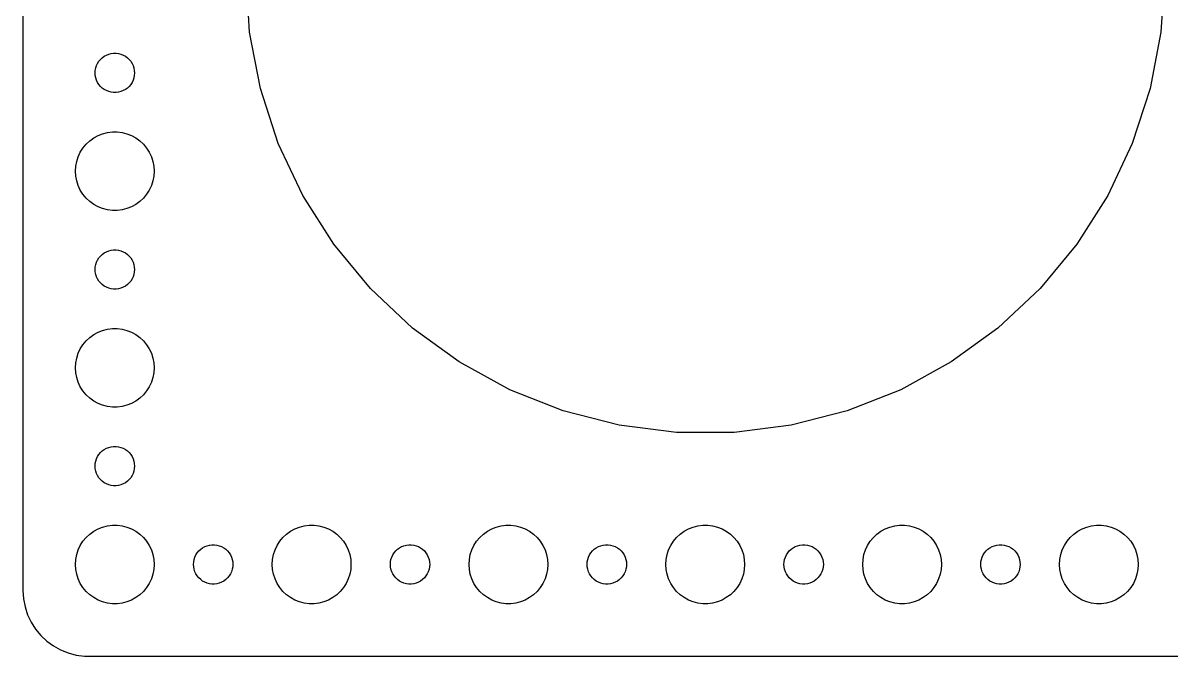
# Model space of a CAD drawing. Header units: metres. Extents: x -164 to 164, y 62 to 166.
# Drawn here: x -164.5 to -77, y 62 to 110.3 of the extents above; entities that cross this region are included whole.
import ezdxf

# ---------------------------------------------------------------- set-up
doc = ezdxf.new("R2010")
doc.units = ezdxf.units.M

msp = doc.modelspace()

# ---------------------------------------------------------------- linework, layer by layer
for p, q in [((-164.5, 161), (-164.5, 67)), ((-147.224, 109.613), (-147.5, 114)), ((-77.5, 114), (-77.776, 109.613)), ((-146.4, 105.296), (-147.224, 109.613)), ((-77.776, 109.613), (-78.5996, 105.296)), ((-158.593, 107.527), (-158.456, 107.656)), ((-158.456, 107.656), (-158.304, 107.766)), ((-158.304, 107.766), (-158.139, 107.857)), ((-158.139, 107.857), (-157.964, 107.927)), ((-157.964, 107.927), (-157.781, 107.973)), ((-157.781, 107.973), (-157.594, 107.997)), ((-157.594, 107.997), (-157.406, 107.997)), ((-157.406, 107.997), (-157.219, 107.973)), ((-157.219, 107.973), (-157.036, 107.927)), ((-157.036, 107.927), (-156.861, 107.857)), ((-156.861, 107.857), (-156.696, 107.766)), ((-156.696, 107.766), (-156.544, 107.656)), ((-156.544, 107.656), (-156.407, 107.527)), ((-158.988, 106.688), (-158.953, 106.873)), ((-158.953, 106.873), (-158.895, 107.052)), ((-158.895, 107.052), (-158.814, 107.223)), ((-158.814, 107.223), (-158.714, 107.382)), ((-158.714, 107.382), (-158.593, 107.527)), ((-156.407, 107.527), (-156.286, 107.382)), ((-156.286, 107.382), (-156.186, 107.223)), ((-156.186, 107.223), (-156.105, 107.052)), ((-156.105, 107.052), (-156.047, 106.873)), ((-156.047, 106.873), (-156.012, 106.688)), ((-159, 106.5), (-158.988, 106.688)), ((-158.988, 106.312), (-159, 106.5)), ((-158.953, 106.127), (-158.988, 106.312)), ((-158.895, 105.948), (-158.953, 106.127)), ((-158.814, 105.777), (-158.895, 105.948)), ((-156.105, 105.948), (-156.186, 105.777)), ((-156.047, 106.127), (-156.105, 105.948)), ((-156.012, 106.312), (-156.047, 106.127)), ((-156.012, 106.688), (-156, 106.5)), ((-156, 106.5), (-156.012, 106.312)), ((-158.714, 105.618), (-158.814, 105.777)), ((-158.593, 105.473), (-158.714, 105.618)), ((-158.456, 105.344), (-158.593, 105.473)), ((-158.304, 105.234), (-158.456, 105.344)), ((-158.139, 105.143), (-158.304, 105.234)), ((-157.964, 105.073), (-158.139, 105.143)), ((-157.781, 105.027), (-157.964, 105.073)), ((-157.594, 105.003), (-157.781, 105.027)), ((-157.406, 105.003), (-157.594, 105.003)), ((-157.219, 105.027), (-157.406, 105.003)), ((-157.036, 105.073), (-157.219, 105.027)), ((-156.861, 105.143), (-157.036, 105.073)), ((-156.696, 105.234), (-156.861, 105.143)), ((-156.544, 105.344), (-156.696, 105.234)), ((-156.407, 105.473), (-156.544, 105.344)), ((-156.286, 105.618), (-156.407, 105.473)), ((-156.186, 105.777), (-156.286, 105.618)), ((-145.042, 101.116), (-146.4, 105.296)), ((-78.5996, 105.296), (-79.9578, 101.116)), ((-159.412, 101.312), (-159.107, 101.533)), ((-159.107, 101.533), (-158.777, 101.714)), ((-158.777, 101.714), (-158.427, 101.853)), ((-158.427, 101.853), (-158.062, 101.947)), ((-158.062, 101.947), (-157.688, 101.994)), ((-157.688, 101.994), (-157.312, 101.994)), ((-157.312, 101.994), (-156.938, 101.947)), ((-156.938, 101.947), (-156.573, 101.853)), ((-156.573, 101.853), (-156.223, 101.714)), ((-156.223, 101.714), (-155.893, 101.533)), ((-155.893, 101.533), (-155.588, 101.312)), ((-160.129, 100.445), (-159.927, 100.763)), ((-159.927, 100.763), (-159.687, 101.054)), ((-159.687, 101.054), (-159.412, 101.312)), ((-155.588, 101.312), (-155.313, 101.054)), ((-155.313, 101.054), (-155.073, 100.763)), ((-155.073, 100.763), (-154.871, 100.445)), ((-143.171, 97.1386), (-145.042, 101.116)), ((-79.9578, 101.116), (-81.8293, 97.1386)), ((-160.406, 99.7461), (-160.289, 100.104)), ((-160.289, 100.104), (-160.129, 100.445)), ((-154.871, 100.445), (-154.711, 100.104)), ((-154.711, 100.104), (-154.594, 99.7461)), ((-160.5, 99), (-160.476, 99.376)), ((-160.476, 98.624), (-160.5, 99)), ((-160.476, 99.376), (-160.406, 99.7461)), ((-154.594, 99.7461), (-154.524, 99.376)), ((-154.524, 99.376), (-154.5, 99)), ((-154.5, 99), (-154.524, 98.624)), ((-160.406, 98.2539), (-160.476, 98.624)), ((-160.289, 97.8956), (-160.406, 98.2539)), ((-154.594, 98.2539), (-154.711, 97.8956)), ((-154.524, 98.624), (-154.594, 98.2539)), ((-160.129, 97.5547), (-160.289, 97.8956)), ((-159.927, 97.2366), (-160.129, 97.5547)), ((-159.687, 96.9464), (-159.927, 97.2366)), ((-155.073, 97.2366), (-155.313, 96.9464)), ((-154.871, 97.5547), (-155.073, 97.2366)), ((-154.711, 97.8956), (-154.871, 97.5547)), ((-140.816, 93.4275), (-143.171, 97.1386)), ((-81.8293, 97.1386), (-84.1844, 93.4275)), ((-159.412, 96.6885), (-159.687, 96.9464)), ((-159.107, 96.467), (-159.412, 96.6885)), ((-158.777, 96.2855), (-159.107, 96.467)), ((-158.427, 96.1468), (-158.777, 96.2855)), ((-156.223, 96.2855), (-156.573, 96.1468)), ((-155.893, 96.467), (-156.223, 96.2855)), ((-155.588, 96.6885), (-155.893, 96.467)), ((-155.313, 96.9464), (-155.588, 96.6885)), ((-158.062, 96.0531), (-158.427, 96.1468)), ((-157.688, 96.0059), (-158.062, 96.0531)), ((-157.312, 96.0059), (-157.688, 96.0059)), ((-156.938, 96.0531), (-157.312, 96.0059)), ((-156.573, 96.1468), (-156.938, 96.0531)), ((-158.456, 92.6558), (-158.304, 92.7665)), ((-158.304, 92.7665), (-158.139, 92.8573)), ((-158.139, 92.8573), (-157.964, 92.9266)), ((-157.964, 92.9266), (-157.781, 92.9734)), ((-157.781, 92.9734), (-157.594, 92.997)), ((-157.594, 92.997), (-157.406, 92.997)), ((-157.406, 92.997), (-157.219, 92.9734)), ((-157.219, 92.9734), (-157.036, 92.9266)), ((-157.036, 92.9266), (-156.861, 92.8573)), ((-156.861, 92.8573), (-156.696, 92.7665)), ((-156.696, 92.7665), (-156.544, 92.6558)), ((-138.014, 90.0409), (-140.816, 93.4275)), ((-84.1844, 93.4275), (-86.9861, 90.0409)), ((-158.953, 91.873), (-158.895, 92.0522)), ((-158.895, 92.0522), (-158.814, 92.2226)), ((-158.814, 92.2226), (-158.714, 92.3817)), ((-158.714, 92.3817), (-158.593, 92.5268)), ((-158.593, 92.5268), (-158.456, 92.6558)), ((-156.544, 92.6558), (-156.407, 92.5268)), ((-156.407, 92.5268), (-156.286, 92.3817)), ((-156.286, 92.3817), (-156.186, 92.2226)), ((-156.186, 92.2226), (-156.105, 92.0522)), ((-156.105, 92.0522), (-156.047, 91.873)), ((-159, 91.5), (-158.988, 91.688)), ((-158.988, 91.312), (-159, 91.5)), ((-158.988, 91.688), (-158.953, 91.873)), ((-158.953, 91.127), (-158.988, 91.312)), ((-158.895, 90.9478), (-158.953, 91.127)), ((-156.047, 91.127), (-156.105, 90.9478)), ((-156.047, 91.873), (-156.012, 91.688)), ((-156.012, 91.312), (-156.047, 91.127)), ((-156.012, 91.688), (-156, 91.5)), ((-156, 91.5), (-156.012, 91.312)), ((-158.814, 90.7774), (-158.895, 90.9478)), ((-158.714, 90.6183), (-158.814, 90.7774)), ((-158.593, 90.4732), (-158.714, 90.6183)), ((-158.456, 90.3442), (-158.593, 90.4732)), ((-158.304, 90.2335), (-158.456, 90.3442)), ((-158.139, 90.1428), (-158.304, 90.2335)), ((-157.964, 90.0734), (-158.139, 90.1428)), ((-156.861, 90.1428), (-157.036, 90.0734)), ((-156.696, 90.2335), (-156.861, 90.1428)), ((-156.544, 90.3442), (-156.696, 90.2335)), ((-156.407, 90.4732), (-156.544, 90.3442)), ((-156.286, 90.6183), (-156.407, 90.4732)), ((-156.186, 90.7774), (-156.286, 90.6183)), ((-156.105, 90.9478), (-156.186, 90.7774)), ((-157.781, 90.0266), (-157.964, 90.0734)), ((-157.594, 90.003), (-157.781, 90.0266)), ((-157.406, 90.003), (-157.594, 90.003)), ((-157.219, 90.0266), (-157.406, 90.003)), ((-157.036, 90.0734), (-157.219, 90.0266)), ((-134.81, 87.032), (-138.014, 90.0409)), ((-86.9861, 90.0409), (-90.1902, 87.032)), ((-159.107, 86.533), (-158.777, 86.7145)), ((-158.777, 86.7145), (-158.427, 86.8532)), ((-158.427, 86.8532), (-158.062, 86.9469)), ((-158.062, 86.9469), (-157.688, 86.9941)), ((-157.688, 86.9941), (-157.312, 86.9941)), ((-157.312, 86.9941), (-156.938, 86.9469)), ((-156.938, 86.9469), (-156.573, 86.8532)), ((-156.573, 86.8532), (-156.223, 86.7145)), ((-156.223, 86.7145), (-155.893, 86.533)), ((-131.254, 84.4485), (-134.81, 87.032)), ((-90.1902, 87.032), (-93.7461, 84.4485)), ((-160.129, 85.4453), (-159.927, 85.7634)), ((-159.927, 85.7634), (-159.687, 86.0536)), ((-159.687, 86.0536), (-159.412, 86.3116)), ((-159.412, 86.3116), (-159.107, 86.533)), ((-155.893, 86.533), (-155.588, 86.3116)), ((-155.588, 86.3116), (-155.313, 86.0536)), ((-155.313, 86.0536), (-155.073, 85.7634)), ((-155.073, 85.7634), (-154.871, 85.4453)), ((-160.406, 84.7461), (-160.289, 85.1044)), ((-160.289, 85.1044), (-160.129, 85.4453)), ((-154.871, 85.4453), (-154.711, 85.1044)), ((-154.711, 85.1044), (-154.594, 84.7461)), ((-160.5, 84), (-160.476, 84.376)), ((-160.476, 83.624), (-160.5, 84)), ((-160.476, 84.376), (-160.406, 84.7461)), ((-154.594, 84.7461), (-154.524, 84.376)), ((-154.524, 84.376), (-154.5, 84)), ((-154.5, 84), (-154.524, 83.624)), ((-127.402, 82.3311), (-131.254, 84.4485)), ((-93.7461, 84.4485), (-97.5977, 82.3311)), ((-160.406, 83.2539), (-160.476, 83.624)), ((-160.289, 82.8956), (-160.406, 83.2539)), ((-154.594, 83.2539), (-154.711, 82.8956)), ((-154.524, 83.624), (-154.594, 83.2539)), ((-160.129, 82.5547), (-160.289, 82.8956)), ((-159.927, 82.2366), (-160.129, 82.5547)), ((-154.871, 82.5547), (-155.073, 82.2366)), ((-154.711, 82.8956), (-154.871, 82.5547)), ((-123.316, 80.713), (-127.402, 82.3311)), ((-97.5977, 82.3311), (-101.684, 80.713)), ((-159.687, 81.9464), (-159.927, 82.2366)), ((-159.412, 81.6885), (-159.687, 81.9464)), ((-159.107, 81.467), (-159.412, 81.6885)), ((-158.777, 81.2855), (-159.107, 81.467)), ((-155.893, 81.467), (-156.223, 81.2855)), ((-155.588, 81.6885), (-155.893, 81.467)), ((-155.313, 81.9464), (-155.588, 81.6885)), ((-155.073, 82.2366), (-155.313, 81.9464)), ((-158.427, 81.1468), (-158.777, 81.2855)), ((-158.062, 81.0531), (-158.427, 81.1468)), ((-157.688, 81.0059), (-158.062, 81.0531)), ((-157.312, 81.0059), (-157.688, 81.0059)), ((-156.938, 81.0531), (-157.312, 81.0059)), ((-156.573, 81.1468), (-156.938, 81.0531)), ((-156.223, 81.2855), (-156.573, 81.1468)), ((-119.058, 79.6199), (-123.316, 80.713)), ((-101.684, 80.713), (-105.942, 79.6199)), ((-114.698, 79.0691), (-119.058, 79.6199)), ((-110.302, 79.0691), (-114.698, 79.0691)), ((-105.942, 79.6199), (-110.302, 79.0691)), ((-158.139, 77.8572), (-157.964, 77.9266)), ((-157.964, 77.9266), (-157.781, 77.9734)), ((-157.781, 77.9734), (-157.594, 77.997)), ((-157.594, 77.997), (-157.406, 77.997)), ((-157.406, 77.997), (-157.219, 77.9734)), ((-157.219, 77.9734), (-157.036, 77.9266)), ((-157.036, 77.9266), (-156.861, 77.8572)), ((-158.953, 76.873), (-158.895, 77.0522)), ((-158.895, 77.0522), (-158.814, 77.2226)), ((-158.814, 77.2226), (-158.714, 77.3817)), ((-158.714, 77.3817), (-158.593, 77.5268)), ((-158.593, 77.5268), (-158.456, 77.6558)), ((-158.456, 77.6558), (-158.304, 77.7665)), ((-158.304, 77.7665), (-158.139, 77.8572)), ((-156.861, 77.8572), (-156.696, 77.7665)), ((-156.696, 77.7665), (-156.544, 77.6558)), ((-156.544, 77.6558), (-156.407, 77.5268)), ((-156.407, 77.5268), (-156.286, 77.3817)), ((-156.286, 77.3817), (-156.186, 77.2226)), ((-156.186, 77.2226), (-156.105, 77.0522)), ((-156.105, 77.0522), (-156.047, 76.873)), ((-159, 76.5), (-158.988, 76.688)), ((-158.988, 76.312), (-159, 76.5)), ((-158.988, 76.688), (-158.953, 76.873)), ((-158.953, 76.127), (-158.988, 76.312)), ((-158.895, 75.9478), (-158.953, 76.127)), ((-156.047, 76.127), (-156.105, 75.9478)), ((-156.047, 76.873), (-156.012, 76.688)), ((-156.012, 76.312), (-156.047, 76.127)), ((-156.012, 76.688), (-156, 76.5)), ((-156, 76.5), (-156.012, 76.312)), ((-158.814, 75.7774), (-158.895, 75.9478)), ((-158.714, 75.6183), (-158.814, 75.7774)), ((-158.593, 75.4732), (-158.714, 75.6183)), ((-158.456, 75.3442), (-158.593, 75.4732)), ((-158.304, 75.2335), (-158.456, 75.3442)), ((-156.544, 75.3442), (-156.696, 75.2335)), ((-156.407, 75.4732), (-156.544, 75.3442)), ((-156.286, 75.6183), (-156.407, 75.4732)), ((-156.186, 75.7774), (-156.286, 75.6183)), ((-156.105, 75.9478), (-156.186, 75.7774)), ((-158.139, 75.1428), (-158.304, 75.2335)), ((-157.964, 75.0734), (-158.139, 75.1428)), ((-157.781, 75.0266), (-157.964, 75.0734)), ((-157.594, 75.003), (-157.781, 75.0266)), ((-157.406, 75.003), (-157.594, 75.003)), ((-157.219, 75.0266), (-157.406, 75.003)), ((-157.036, 75.0734), (-157.219, 75.0266)), ((-156.861, 75.1428), (-157.036, 75.0734)), ((-156.696, 75.2335), (-156.861, 75.1428)), ((-158.777, 71.7145), (-158.427, 71.8532)), ((-158.427, 71.8532), (-158.062, 71.9469)), ((-158.062, 71.9469), (-157.688, 71.9941)), ((-157.688, 71.9941), (-157.312, 71.9941)), ((-157.312, 71.9941), (-156.938, 71.9469)), ((-156.938, 71.9469), (-156.573, 71.8532)), ((-156.573, 71.8532), (-156.223, 71.7145)), ((-143.777, 71.7145), (-143.427, 71.8532)), ((-143.427, 71.8532), (-143.062, 71.9469)), ((-143.062, 71.9469), (-142.688, 71.9941)), ((-142.688, 71.9941), (-142.312, 71.9941)), ((-142.312, 71.9941), (-141.938, 71.9469)), ((-141.938, 71.9469), (-141.573, 71.8532)), ((-141.573, 71.8532), (-141.223, 71.7145)), ((-128.777, 71.7145), (-128.427, 71.8532)), ((-128.427, 71.8532), (-128.062, 71.9469)), ((-128.062, 71.9469), (-127.688, 71.9941)), ((-127.688, 71.9941), (-127.312, 71.9941)), ((-127.312, 71.9941), (-126.938, 71.9469)), ((-126.938, 71.9469), (-126.573, 71.8532)), ((-126.573, 71.8532), (-126.223, 71.7145)), ((-113.777, 71.7145), (-113.427, 71.8532)), ((-113.427, 71.8532), (-113.062, 71.9469)), ((-113.062, 71.9469), (-112.688, 71.9941)), ((-112.688, 71.9941), (-112.312, 71.9941)), ((-112.312, 71.9941), (-111.938, 71.9469)), ((-111.938, 71.9469), (-111.573, 71.8532)), ((-111.573, 71.8532), (-111.223, 71.7145)), ((-98.7773, 71.7145), (-98.427, 71.8532)), ((-98.427, 71.8532), (-98.0621, 71.9469)), ((-98.0621, 71.9469), (-97.6884, 71.9941)), ((-97.6884, 71.9941), (-97.3116, 71.9941)), ((-97.3116, 71.9941), (-96.9379, 71.9469)), ((-96.9379, 71.9469), (-96.573, 71.8532)), ((-96.573, 71.8532), (-96.2227, 71.7145)), ((-83.7773, 71.7145), (-83.427, 71.8532)), ((-83.427, 71.8532), (-83.0621, 71.9469)), ((-83.0621, 71.9469), (-82.6884, 71.9941)), ((-82.6884, 71.9941), (-82.3116, 71.9941)), ((-82.3116, 71.9941), (-81.9379, 71.9469)), ((-81.9379, 71.9469), (-81.573, 71.8532)), ((-81.573, 71.8532), (-81.2227, 71.7145)), ((-159.927, 70.7634), (-159.687, 71.0536)), ((-159.687, 71.0536), (-159.412, 71.3115)), ((-159.412, 71.3115), (-159.107, 71.533)), ((-159.107, 71.533), (-158.777, 71.7145)), ((-156.223, 71.7145), (-155.893, 71.533)), ((-155.893, 71.533), (-155.588, 71.3115)), ((-155.588, 71.3115), (-155.313, 71.0536)), ((-155.313, 71.0536), (-155.073, 70.7634)), ((-144.927, 70.7634), (-144.687, 71.0536)), ((-144.687, 71.0536), (-144.412, 71.3115)), ((-144.412, 71.3115), (-144.107, 71.533)), ((-144.107, 71.533), (-143.777, 71.7145)), ((-141.223, 71.7145), (-140.893, 71.533)), ((-140.893, 71.533), (-140.588, 71.3115)), ((-140.588, 71.3115), (-140.313, 71.0536)), ((-140.313, 71.0536), (-140.073, 70.7634)), ((-129.927, 70.7634), (-129.687, 71.0536)), ((-129.687, 71.0536), (-129.412, 71.3115)), ((-129.412, 71.3115), (-129.107, 71.533)), ((-129.107, 71.533), (-128.777, 71.7145)), ((-126.223, 71.7145), (-125.893, 71.533)), ((-125.893, 71.533), (-125.588, 71.3115)), ((-125.588, 71.3115), (-125.313, 71.0536)), ((-125.313, 71.0536), (-125.073, 70.7634)), ((-114.927, 70.7634), (-114.687, 71.0536)), ((-114.687, 71.0536), (-114.412, 71.3115)), ((-114.412, 71.3115), (-114.107, 71.533)), ((-114.107, 71.533), (-113.777, 71.7145)), ((-111.223, 71.7145), (-110.893, 71.533)), ((-110.893, 71.533), (-110.588, 71.3115)), ((-110.588, 71.3115), (-110.313, 71.0536)), ((-110.313, 71.0536), (-110.073, 70.7634)), ((-99.927, 70.7634), (-99.6869, 71.0536)), ((-99.6869, 71.0536), (-99.4123, 71.3115)), ((-99.4123, 71.3115), (-99.1075, 71.533)), ((-99.1075, 71.533), (-98.7773, 71.7145)), ((-96.2227, 71.7145), (-95.8925, 71.533)), ((-95.8925, 71.533), (-95.5877, 71.3115)), ((-95.5877, 71.3115), (-95.3131, 71.0536)), ((-95.3131, 71.0536), (-95.073, 70.7634)), ((-84.927, 70.7634), (-84.6869, 71.0536)), ((-84.6869, 71.0536), (-84.4123, 71.3115)), ((-84.4123, 71.3115), (-84.1075, 71.533)), ((-84.1075, 71.533), (-83.7773, 71.7145)), ((-81.2227, 71.7145), (-80.8925, 71.533)), ((-80.8925, 71.533), (-80.5877, 71.3115)), ((-80.5877, 71.3115), (-80.3131, 71.0536)), ((-80.3131, 71.0536), (-80.073, 70.7634)), ((-160.406, 69.7461), (-160.289, 70.1044)), ((-160.289, 70.1044), (-160.129, 70.4453)), ((-160.129, 70.4453), (-159.927, 70.7634)), ((-155.073, 70.7634), (-154.871, 70.4453)), ((-154.871, 70.4453), (-154.711, 70.1044)), ((-154.711, 70.1044), (-154.594, 69.7461)), ((-151.214, 69.8817), (-151.093, 70.0268)), ((-151.093, 70.0268), (-150.956, 70.1558)), ((-150.956, 70.1558), (-150.804, 70.2665)), ((-150.804, 70.2665), (-150.639, 70.3572)), ((-150.639, 70.3572), (-150.464, 70.4266)), ((-150.464, 70.4266), (-150.281, 70.4734)), ((-150.281, 70.4734), (-150.094, 70.497)), ((-150.094, 70.497), (-149.906, 70.497)), ((-149.906, 70.497), (-149.719, 70.4734)), ((-149.719, 70.4734), (-149.536, 70.4266)), ((-149.536, 70.4266), (-149.361, 70.3572)), ((-149.361, 70.3572), (-149.196, 70.2665)), ((-149.196, 70.2665), (-149.044, 70.1558)), ((-149.044, 70.1558), (-148.907, 70.0268)), ((-148.907, 70.0268), (-148.786, 69.8817)), ((-145.406, 69.7461), (-145.289, 70.1044)), ((-145.289, 70.1044), (-145.129, 70.4453)), ((-145.129, 70.4453), (-144.927, 70.7634)), ((-140.073, 70.7634), (-139.871, 70.4453)), ((-139.871, 70.4453), (-139.711, 70.1044)), ((-139.711, 70.1044), (-139.594, 69.7461)), ((-136.214, 69.8817), (-136.093, 70.0268)), ((-136.093, 70.0268), (-135.956, 70.1558)), ((-135.956, 70.1558), (-135.804, 70.2665)), ((-135.804, 70.2665), (-135.639, 70.3572)), ((-135.639, 70.3572), (-135.464, 70.4266)), ((-135.464, 70.4266), (-135.281, 70.4734)), ((-135.281, 70.4734), (-135.094, 70.497)), ((-135.094, 70.497), (-134.906, 70.497)), ((-134.906, 70.497), (-134.719, 70.4734)), ((-134.719, 70.4734), (-134.536, 70.4266)), ((-134.536, 70.4266), (-134.361, 70.3572)), ((-134.361, 70.3572), (-134.196, 70.2665)), ((-134.196, 70.2665), (-134.044, 70.1558)), ((-134.044, 70.1558), (-133.907, 70.0268)), ((-133.907, 70.0268), (-133.786, 69.8817)), ((-130.406, 69.7461), (-130.289, 70.1044)), ((-130.289, 70.1044), (-130.129, 70.4453)), ((-130.129, 70.4453), (-129.927, 70.7634)), ((-125.073, 70.7634), (-124.871, 70.4453)), ((-124.871, 70.4453), (-124.711, 70.1044)), ((-124.711, 70.1044), (-124.594, 69.7461)), ((-121.214, 69.8817), (-121.093, 70.0268)), ((-121.093, 70.0268), (-120.956, 70.1558)), ((-120.956, 70.1558), (-120.804, 70.2665)), ((-120.804, 70.2665), (-120.639, 70.3572)), ((-120.639, 70.3572), (-120.464, 70.4266)), ((-120.464, 70.4266), (-120.281, 70.4734)), ((-120.281, 70.4734), (-120.094, 70.497)), ((-120.094, 70.497), (-119.906, 70.497)), ((-119.906, 70.497), (-119.719, 70.4734)), ((-119.719, 70.4734), (-119.536, 70.4266)), ((-119.536, 70.4266), (-119.361, 70.3572)), ((-119.361, 70.3572), (-119.196, 70.2665)), ((-119.196, 70.2665), (-119.044, 70.1558)), ((-119.044, 70.1558), (-118.907, 70.0268)), ((-118.907, 70.0268), (-118.786, 69.8817)), ((-115.406, 69.7461), (-115.289, 70.1044)), ((-115.289, 70.1044), (-115.129, 70.4453)), ((-115.129, 70.4453), (-114.927, 70.7634)), ((-110.073, 70.7634), (-109.871, 70.4453)), ((-109.871, 70.4453), (-109.711, 70.1044)), ((-109.711, 70.1044), (-109.594, 69.7461)), ((-106.214, 69.8817), (-106.093, 70.0268)), ((-106.093, 70.0268), (-105.956, 70.1558)), ((-105.956, 70.1558), (-105.804, 70.2665)), ((-105.804, 70.2665), (-105.639, 70.3572)), ((-105.639, 70.3572), (-105.464, 70.4266)), ((-105.464, 70.4266), (-105.281, 70.4734)), ((-105.281, 70.4734), (-105.094, 70.497)), ((-105.094, 70.497), (-104.906, 70.497)), ((-104.906, 70.497), (-104.719, 70.4734)), ((-104.719, 70.4734), (-104.536, 70.4266)), ((-104.536, 70.4266), (-104.361, 70.3572)), ((-104.361, 70.3572), (-104.196, 70.2665)), ((-104.196, 70.2665), (-104.044, 70.1558)), ((-104.044, 70.1558), (-103.907, 70.0268)), ((-103.907, 70.0268), (-103.786, 69.8817)), ((-100.406, 69.7461), (-100.289, 70.1044)), ((-100.289, 70.1044), (-100.129, 70.4453)), ((-100.129, 70.4453), (-99.927, 70.7634)), ((-95.073, 70.7634), (-94.8711, 70.4453)), ((-94.8711, 70.4453), (-94.7107, 70.1044)), ((-94.7107, 70.1044), (-94.5943, 69.7461)), ((-91.2135, 69.8817), (-91.0934, 70.0268)), ((-91.0934, 70.0268), (-90.9561, 70.1558)), ((-90.9561, 70.1558), (-90.8037, 70.2665)), ((-90.8037, 70.2665), (-90.6387, 70.3572)), ((-90.6387, 70.3572), (-90.4635, 70.4266)), ((-90.4635, 70.4266), (-90.2811, 70.4734)), ((-90.2811, 70.4734), (-90.0942, 70.497)), ((-90.0942, 70.497), (-89.9058, 70.497)), ((-89.9058, 70.497), (-89.7189, 70.4734)), ((-89.7189, 70.4734), (-89.5365, 70.4266)), ((-89.5365, 70.4266), (-89.3613, 70.3572)), ((-89.3613, 70.3572), (-89.1963, 70.2665)), ((-89.1963, 70.2665), (-89.0439, 70.1558)), ((-89.0439, 70.1558), (-88.9065, 70.0268)), ((-88.9065, 70.0268), (-88.7865, 69.8817)), ((-85.4057, 69.7461), (-85.2893, 70.1044)), ((-85.2893, 70.1044), (-85.1289, 70.4453)), ((-85.1289, 70.4453), (-84.927, 70.7634)), ((-80.073, 70.7634), (-79.8711, 70.4453)), ((-79.8711, 70.4453), (-79.7107, 70.1044)), ((-79.7107, 70.1044), (-79.5943, 69.7461)), ((-160.5, 69), (-160.476, 69.376)), ((-160.476, 69.376), (-160.406, 69.7461)), ((-154.594, 69.7461), (-154.524, 69.376)), ((-154.524, 69.376), (-154.5, 69)), ((-151.5, 69), (-151.488, 69.188)), ((-151.488, 69.188), (-151.453, 69.373)), ((-151.453, 69.373), (-151.395, 69.5522)), ((-151.395, 69.5522), (-151.314, 69.7226)), ((-151.314, 69.7226), (-151.214, 69.8817)), ((-148.786, 69.8817), (-148.686, 69.7226)), ((-148.686, 69.7226), (-148.605, 69.5522)), ((-148.605, 69.5522), (-148.547, 69.373)), ((-148.547, 69.373), (-148.512, 69.188)), ((-148.512, 69.188), (-148.5, 69)), ((-145.5, 69), (-145.476, 69.376)), ((-145.476, 69.376), (-145.406, 69.7461)), ((-139.594, 69.7461), (-139.524, 69.376)), ((-139.524, 69.376), (-139.5, 69)), ((-136.5, 69), (-136.488, 69.188)), ((-136.488, 69.188), (-136.453, 69.373)), ((-136.453, 69.373), (-136.395, 69.5522)), ((-136.395, 69.5522), (-136.314, 69.7226)), ((-136.314, 69.7226), (-136.214, 69.8817)), ((-133.786, 69.8817), (-133.686, 69.7226)), ((-133.686, 69.7226), (-133.605, 69.5522)), ((-133.605, 69.5522), (-133.547, 69.373)), ((-133.547, 69.373), (-133.512, 69.188)), ((-133.512, 69.188), (-133.5, 69)), ((-130.5, 69), (-130.476, 69.376)), ((-130.476, 69.376), (-130.406, 69.7461)), ((-124.594, 69.7461), (-124.524, 69.376)), ((-124.524, 69.376), (-124.5, 69)), ((-121.5, 69), (-121.488, 69.188)), ((-121.488, 69.188), (-121.453, 69.373)), ((-121.453, 69.373), (-121.395, 69.5522)), ((-121.395, 69.5522), (-121.314, 69.7226)), ((-121.314, 69.7226), (-121.214, 69.8817)), ((-118.786, 69.8817), (-118.686, 69.7226)), ((-118.686, 69.7226), (-118.605, 69.5522)), ((-118.605, 69.5522), (-118.547, 69.373)), ((-118.547, 69.373), (-118.512, 69.188)), ((-118.512, 69.188), (-118.5, 69)), ((-115.5, 69), (-115.476, 69.376)), ((-115.476, 69.376), (-115.406, 69.7461)), ((-109.594, 69.7461), (-109.524, 69.376)), ((-109.524, 69.376), (-109.5, 69)), ((-106.5, 69), (-106.488, 69.188)), ((-106.488, 69.188), (-106.453, 69.373)), ((-106.453, 69.373), (-106.395, 69.5522)), ((-106.395, 69.5522), (-106.314, 69.7226)), ((-106.314, 69.7226), (-106.214, 69.8817)), ((-103.786, 69.8817), (-103.686, 69.7226)), ((-103.686, 69.7226), (-103.605, 69.5522)), ((-103.605, 69.5522), (-103.547, 69.373)), ((-103.547, 69.373), (-103.512, 69.188)), ((-103.512, 69.188), (-103.5, 69)), ((-100.5, 69), (-100.476, 69.376)), ((-100.476, 69.376), (-100.406, 69.7461)), ((-94.5943, 69.7461), (-94.5237, 69.376)), ((-94.5237, 69.376), (-94.5, 69)), ((-91.5, 69), (-91.4882, 69.188)), ((-91.4882, 69.188), (-91.4529, 69.373)), ((-91.4529, 69.373), (-91.3947, 69.5522)), ((-91.3947, 69.5522), (-91.3145, 69.7226)), ((-91.3145, 69.7226), (-91.2135, 69.8817)), ((-88.7865, 69.8817), (-88.6855, 69.7226)), ((-88.6855, 69.7226), (-88.6053, 69.5522)), ((-88.6053, 69.5522), (-88.5471, 69.373)), ((-88.5471, 69.373), (-88.5118, 69.188)), ((-88.5118, 69.188), (-88.5, 69)), ((-85.5, 69), (-85.4763, 69.376)), ((-85.4763, 69.376), (-85.4057, 69.7461)), ((-79.5943, 69.7461), (-79.5237, 69.376)), ((-79.5237, 69.376), (-79.5, 69)), ((-160.476, 68.624), (-160.5, 69)), ((-160.406, 68.2539), (-160.476, 68.624)), ((-160.289, 67.8956), (-160.406, 68.2539)), ((-154.594, 68.2539), (-154.711, 67.8956)), ((-154.524, 68.624), (-154.594, 68.2539)), ((-154.5, 69), (-154.524, 68.624)), ((-151.488, 68.812), (-151.5, 69)), ((-151.453, 68.627), (-151.488, 68.812)), ((-151.395, 68.4478), (-151.453, 68.627)), ((-151.314, 68.2774), (-151.395, 68.4478)), ((-151.214, 68.1183), (-151.314, 68.2774)), ((-148.686, 68.2774), (-148.786, 68.1183)), ((-148.605, 68.4478), (-148.686, 68.2774)), ((-148.547, 68.627), (-148.605, 68.4478)), ((-148.512, 68.812), (-148.547, 68.627)), ((-148.5, 69), (-148.512, 68.812)), ((-145.476, 68.624), (-145.5, 69)), ((-145.406, 68.2539), (-145.476, 68.624)), ((-145.289, 67.8956), (-145.406, 68.2539)), ((-139.594, 68.2539), (-139.711, 67.8956)), ((-139.524, 68.624), (-139.594, 68.2539)), ((-139.5, 69), (-139.524, 68.624)), ((-136.488, 68.812), (-136.5, 69)), ((-136.453, 68.627), (-136.488, 68.812)), ((-136.395, 68.4478), (-136.453, 68.627)), ((-136.314, 68.2774), (-136.395, 68.4478)), ((-136.214, 68.1183), (-136.314, 68.2774)), ((-133.686, 68.2774), (-133.786, 68.1183)), ((-133.605, 68.4478), (-133.686, 68.2774)), ((-133.547, 68.627), (-133.605, 68.4478)), ((-133.512, 68.812), (-133.547, 68.627)), ((-133.5, 69), (-133.512, 68.812)), ((-130.476, 68.624), (-130.5, 69)), ((-130.406, 68.2539), (-130.476, 68.624)), ((-130.289, 67.8956), (-130.406, 68.2539)), ((-124.594, 68.2539), (-124.711, 67.8956)), ((-124.524, 68.624), (-124.594, 68.2539)), ((-124.5, 69), (-124.524, 68.624)), ((-121.488, 68.812), (-121.5, 69)), ((-121.453, 68.627), (-121.488, 68.812)), ((-121.395, 68.4478), (-121.453, 68.627)), ((-121.314, 68.2774), (-121.395, 68.4478)), ((-121.214, 68.1183), (-121.314, 68.2774)), ((-118.686, 68.2774), (-118.786, 68.1183)), ((-118.605, 68.4478), (-118.686, 68.2774)), ((-118.547, 68.627), (-118.605, 68.4478)), ((-118.512, 68.812), (-118.547, 68.627)), ((-118.5, 69), (-118.512, 68.812)), ((-115.476, 68.624), (-115.5, 69)), ((-115.406, 68.2539), (-115.476, 68.624)), ((-115.289, 67.8956), (-115.406, 68.2539)), ((-109.594, 68.2539), (-109.711, 67.8956)), ((-109.524, 68.624), (-109.594, 68.2539)), ((-109.5, 69), (-109.524, 68.624)), ((-106.488, 68.812), (-106.5, 69)), ((-106.453, 68.627), (-106.488, 68.812)), ((-106.395, 68.4478), (-106.453, 68.627)), ((-106.314, 68.2774), (-106.395, 68.4478)), ((-106.214, 68.1183), (-106.314, 68.2774)), ((-103.686, 68.2774), (-103.786, 68.1183)), ((-103.605, 68.4478), (-103.686, 68.2774)), ((-103.547, 68.627), (-103.605, 68.4478)), ((-103.512, 68.812), (-103.547, 68.627)), ((-103.5, 69), (-103.512, 68.812)), ((-100.476, 68.624), (-100.5, 69)), ((-100.406, 68.2539), (-100.476, 68.624)), ((-100.289, 67.8956), (-100.406, 68.2539)), ((-94.5943, 68.2539), (-94.7107, 67.8956)), ((-94.5237, 68.624), (-94.5943, 68.2539)), ((-94.5, 69), (-94.5237, 68.624)), ((-91.4882, 68.812), (-91.5, 69)), ((-91.4529, 68.627), (-91.4882, 68.812)), ((-91.3947, 68.4478), (-91.4529, 68.627)), ((-91.3145, 68.2774), (-91.3947, 68.4478)), ((-91.2135, 68.1183), (-91.3145, 68.2774)), ((-88.6855, 68.2774), (-88.7865, 68.1183)), ((-88.6053, 68.4478), (-88.6855, 68.2774)), ((-88.5471, 68.627), (-88.6053, 68.4478)), ((-88.5118, 68.812), (-88.5471, 68.627)), ((-88.5, 69), (-88.5118, 68.812)), ((-85.4763, 68.624), (-85.5, 69)), ((-85.4057, 68.2539), (-85.4763, 68.624)), ((-85.2893, 67.8956), (-85.4057, 68.2539)), ((-79.5943, 68.2539), (-79.7107, 67.8956)), ((-79.5237, 68.624), (-79.5943, 68.2539)), ((-79.5, 69), (-79.5237, 68.624)), ((-160.129, 67.5547), (-160.289, 67.8956)), ((-159.927, 67.2366), (-160.129, 67.5547)), ((-154.871, 67.5547), (-155.073, 67.2366)), ((-154.711, 67.8956), (-154.871, 67.5547)), ((-151.093, 67.9732), (-151.214, 68.1183)), ((-150.956, 67.8442), (-151.093, 67.9732)), ((-150.804, 67.7335), (-150.956, 67.8442)), ((-150.639, 67.6428), (-150.804, 67.7335)), ((-150.464, 67.5734), (-150.639, 67.6428)), ((-150.281, 67.5266), (-150.464, 67.5734)), ((-150.094, 67.503), (-150.281, 67.5266)), ((-149.906, 67.503), (-150.094, 67.503)), ((-149.719, 67.5266), (-149.906, 67.503)), ((-149.536, 67.5734), (-149.719, 67.5266)), ((-149.361, 67.6428), (-149.536, 67.5734)), ((-149.196, 67.7335), (-149.361, 67.6428)), ((-149.044, 67.8442), (-149.196, 67.7335)), ((-148.907, 67.9732), (-149.044, 67.8442)), ((-148.786, 68.1183), (-148.907, 67.9732)), ((-145.129, 67.5547), (-145.289, 67.8956)), ((-144.927, 67.2366), (-145.129, 67.5547)), ((-139.871, 67.5547), (-140.073, 67.2366)), ((-139.711, 67.8956), (-139.871, 67.5547)), ((-136.093, 67.9732), (-136.214, 68.1183)), ((-135.956, 67.8442), (-136.093, 67.9732)), ((-135.804, 67.7335), (-135.956, 67.8442)), ((-135.639, 67.6428), (-135.804, 67.7335)), ((-135.464, 67.5734), (-135.639, 67.6428)), ((-135.281, 67.5266), (-135.464, 67.5734)), ((-135.094, 67.503), (-135.281, 67.5266)), ((-134.906, 67.503), (-135.094, 67.503)), ((-134.719, 67.5266), (-134.906, 67.503)), ((-134.536, 67.5734), (-134.719, 67.5266)), ((-134.361, 67.6428), (-134.536, 67.5734)), ((-134.196, 67.7335), (-134.361, 67.6428)), ((-134.044, 67.8442), (-134.196, 67.7335)), ((-133.907, 67.9732), (-134.044, 67.8442)), ((-133.786, 68.1183), (-133.907, 67.9732)), ((-130.129, 67.5547), (-130.289, 67.8956)), ((-129.927, 67.2366), (-130.129, 67.5547)), ((-124.871, 67.5547), (-125.073, 67.2366)), ((-124.711, 67.8956), (-124.871, 67.5547)), ((-121.093, 67.9732), (-121.214, 68.1183)), ((-120.956, 67.8442), (-121.093, 67.9732)), ((-120.804, 67.7335), (-120.956, 67.8442)), ((-120.639, 67.6428), (-120.804, 67.7335)), ((-120.464, 67.5734), (-120.639, 67.6428)), ((-120.281, 67.5266), (-120.464, 67.5734)), ((-120.094, 67.503), (-120.281, 67.5266)), ((-119.906, 67.503), (-120.094, 67.503)), ((-119.719, 67.5266), (-119.906, 67.503)), ((-119.536, 67.5734), (-119.719, 67.5266)), ((-119.361, 67.6428), (-119.536, 67.5734)), ((-119.196, 67.7335), (-119.361, 67.6428)), ((-119.044, 67.8442), (-119.196, 67.7335)), ((-118.907, 67.9732), (-119.044, 67.8442)), ((-118.786, 68.1183), (-118.907, 67.9732)), ((-115.129, 67.5547), (-115.289, 67.8956)), ((-114.927, 67.2366), (-115.129, 67.5547)), ((-109.871, 67.5547), (-110.073, 67.2366)), ((-109.711, 67.8956), (-109.871, 67.5547)), ((-106.093, 67.9732), (-106.214, 68.1183)), ((-105.956, 67.8442), (-106.093, 67.9732)), ((-105.804, 67.7335), (-105.956, 67.8442)), ((-105.639, 67.6428), (-105.804, 67.7335)), ((-105.464, 67.5734), (-105.639, 67.6428)), ((-105.281, 67.5266), (-105.464, 67.5734)), ((-105.094, 67.503), (-105.281, 67.5266)), ((-104.906, 67.503), (-105.094, 67.503)), ((-104.719, 67.5266), (-104.906, 67.503)), ((-104.536, 67.5734), (-104.719, 67.5266)), ((-104.361, 67.6428), (-104.536, 67.5734)), ((-104.196, 67.7335), (-104.361, 67.6428)), ((-104.044, 67.8442), (-104.196, 67.7335)), ((-103.907, 67.9732), (-104.044, 67.8442)), ((-103.786, 68.1183), (-103.907, 67.9732)), ((-100.129, 67.5547), (-100.289, 67.8956)), ((-99.927, 67.2366), (-100.129, 67.5547)), ((-94.8711, 67.5547), (-95.073, 67.2366)), ((-94.7107, 67.8956), (-94.8711, 67.5547)), ((-91.0934, 67.9732), (-91.2135, 68.1183)), ((-90.9561, 67.8442), (-91.0934, 67.9732)), ((-90.8037, 67.7335), (-90.9561, 67.8442)), ((-90.6387, 67.6428), (-90.8037, 67.7335)), ((-90.4635, 67.5734), (-90.6387, 67.6428)), ((-90.2811, 67.5266), (-90.4635, 67.5734)), ((-90.0942, 67.503), (-90.2811, 67.5266)), ((-89.9058, 67.503), (-90.0942, 67.503)), ((-89.7189, 67.5266), (-89.9058, 67.503)), ((-89.5365, 67.5734), (-89.7189, 67.5266)), ((-89.3613, 67.6428), (-89.5365, 67.5734)), ((-89.1963, 67.7335), (-89.3613, 67.6428)), ((-89.0439, 67.8442), (-89.1963, 67.7335)), ((-88.9065, 67.9732), (-89.0439, 67.8442)), ((-88.7865, 68.1183), (-88.9065, 67.9732)), ((-85.1289, 67.5547), (-85.2893, 67.8956)), ((-84.927, 67.2366), (-85.1289, 67.5547)), ((-79.8711, 67.5547), (-80.073, 67.2366)), ((-79.7107, 67.8956), (-79.8711, 67.5547)), ((-164.5, 67), (-164.461, 66.3733)), ((-159.687, 66.9464), (-159.927, 67.2366)), ((-159.412, 66.6885), (-159.687, 66.9464)), ((-159.107, 66.467), (-159.412, 66.6885)), ((-155.588, 66.6885), (-155.893, 66.467)), ((-155.313, 66.9464), (-155.588, 66.6885)), ((-155.073, 67.2366), (-155.313, 66.9464)), ((-144.687, 66.9464), (-144.927, 67.2366)), ((-144.412, 66.6885), (-144.687, 66.9464)), ((-144.107, 66.467), (-144.412, 66.6885)), ((-140.588, 66.6885), (-140.893, 66.467)), ((-140.313, 66.9464), (-140.588, 66.6885)), ((-140.073, 67.2366), (-140.313, 66.9464)), ((-129.687, 66.9464), (-129.927, 67.2366)), ((-129.412, 66.6885), (-129.687, 66.9464)), ((-129.107, 66.467), (-129.412, 66.6885)), ((-125.588, 66.6885), (-125.893, 66.467)), ((-125.313, 66.9464), (-125.588, 66.6885)), ((-125.073, 67.2366), (-125.313, 66.9464)), ((-114.687, 66.9464), (-114.927, 67.2366)), ((-114.412, 66.6885), (-114.687, 66.9464)), ((-114.107, 66.467), (-114.412, 66.6885)), ((-110.588, 66.6885), (-110.893, 66.467)), ((-110.313, 66.9464), (-110.588, 66.6885)), ((-110.073, 67.2366), (-110.313, 66.9464)), ((-99.6869, 66.9464), (-99.927, 67.2366)), ((-99.4123, 66.6885), (-99.6869, 66.9464)), ((-99.1075, 66.467), (-99.4123, 66.6885)), ((-95.5877, 66.6885), (-95.8925, 66.467)), ((-95.3131, 66.9464), (-95.5877, 66.6885)), ((-95.073, 67.2366), (-95.3131, 66.9464)), ((-84.6869, 66.9464), (-84.927, 67.2366)), ((-84.4123, 66.6885), (-84.6869, 66.9464)), ((-84.1075, 66.467), (-84.4123, 66.6885)), ((-80.5877, 66.6885), (-80.8925, 66.467)), ((-80.3131, 66.9464), (-80.5877, 66.6885)), ((-80.073, 67.2366), (-80.3131, 66.9464)), ((-164.461, 66.3733), (-164.343, 65.7566)), ((-164.343, 65.7566), (-164.149, 65.1594)), ((-158.777, 66.2855), (-159.107, 66.467)), ((-158.427, 66.1468), (-158.777, 66.2855)), ((-158.062, 66.0531), (-158.427, 66.1468)), ((-157.688, 66.0059), (-158.062, 66.0531)), ((-157.312, 66.0059), (-157.688, 66.0059)), ((-156.938, 66.0531), (-157.312, 66.0059)), ((-156.573, 66.1468), (-156.938, 66.0531)), ((-156.223, 66.2855), (-156.573, 66.1468)), ((-155.893, 66.467), (-156.223, 66.2855)), ((-143.777, 66.2855), (-144.107, 66.467)), ((-143.427, 66.1468), (-143.777, 66.2855)), ((-143.062, 66.0531), (-143.427, 66.1468)), ((-142.688, 66.0059), (-143.062, 66.0531)), ((-142.312, 66.0059), (-142.688, 66.0059)), ((-141.938, 66.0531), (-142.312, 66.0059)), ((-141.573, 66.1468), (-141.938, 66.0531)), ((-141.223, 66.2855), (-141.573, 66.1468)), ((-140.893, 66.467), (-141.223, 66.2855)), ((-128.777, 66.2855), (-129.107, 66.467)), ((-128.427, 66.1468), (-128.777, 66.2855)), ((-128.062, 66.0531), (-128.427, 66.1468)), ((-127.688, 66.0059), (-128.062, 66.0531)), ((-127.312, 66.0059), (-127.688, 66.0059)), ((-126.938, 66.0531), (-127.312, 66.0059)), ((-126.573, 66.1468), (-126.938, 66.0531)), ((-126.223, 66.2855), (-126.573, 66.1468)), ((-125.893, 66.467), (-126.223, 66.2855)), ((-113.777, 66.2855), (-114.107, 66.467)), ((-113.427, 66.1468), (-113.777, 66.2855)), ((-113.062, 66.0531), (-113.427, 66.1468)), ((-112.688, 66.0059), (-113.062, 66.0531)), ((-112.312, 66.0059), (-112.688, 66.0059)), ((-111.938, 66.0531), (-112.312, 66.0059)), ((-111.573, 66.1468), (-111.938, 66.0531)), ((-111.223, 66.2855), (-111.573, 66.1468)), ((-110.893, 66.467), (-111.223, 66.2855)), ((-98.7773, 66.2855), (-99.1075, 66.467)), ((-98.427, 66.1468), (-98.7773, 66.2855)), ((-98.0621, 66.0531), (-98.427, 66.1468)), ((-97.6884, 66.0059), (-98.0621, 66.0531)), ((-97.3116, 66.0059), (-97.6884, 66.0059)), ((-96.9379, 66.0531), (-97.3116, 66.0059)), ((-96.573, 66.1468), (-96.9379, 66.0531)), ((-96.2227, 66.2855), (-96.573, 66.1468)), ((-95.8925, 66.467), (-96.2227, 66.2855)), ((-83.7773, 66.2855), (-84.1075, 66.467)), ((-83.427, 66.1468), (-83.7773, 66.2855)), ((-83.0621, 66.0531), (-83.427, 66.1468)), ((-82.6884, 66.0059), (-83.0621, 66.0531)), ((-82.3116, 66.0059), (-82.6884, 66.0059)), ((-81.9379, 66.0531), (-82.3116, 66.0059)), ((-81.573, 66.1468), (-81.9379, 66.0531)), ((-81.2227, 66.2855), (-81.573, 66.1468)), ((-80.8925, 66.467), (-81.2227, 66.2855)), ((-164.149, 65.1594), (-163.882, 64.5912)), ((-163.882, 64.5912), (-163.545, 64.0611)), ((-163.545, 64.0611), (-163.145, 63.5773)), ((-163.145, 63.5773), (-162.687, 63.1474)), ((-162.687, 63.1474), (-162.179, 62.7784)), ((-162.179, 62.7784), (-161.629, 62.4759)), ((-161.629, 62.4759), (-161.045, 62.2447)), ((-161.045, 62.2447), (-160.437, 62.0886)), ((-160.437, 62.0886), (-159.814, 62.0099)), ((-159.814, 62.0099), (159.814, 62.0099))]:
    msp.add_line(p, q)

doc.saveas('drawing.dxf')
